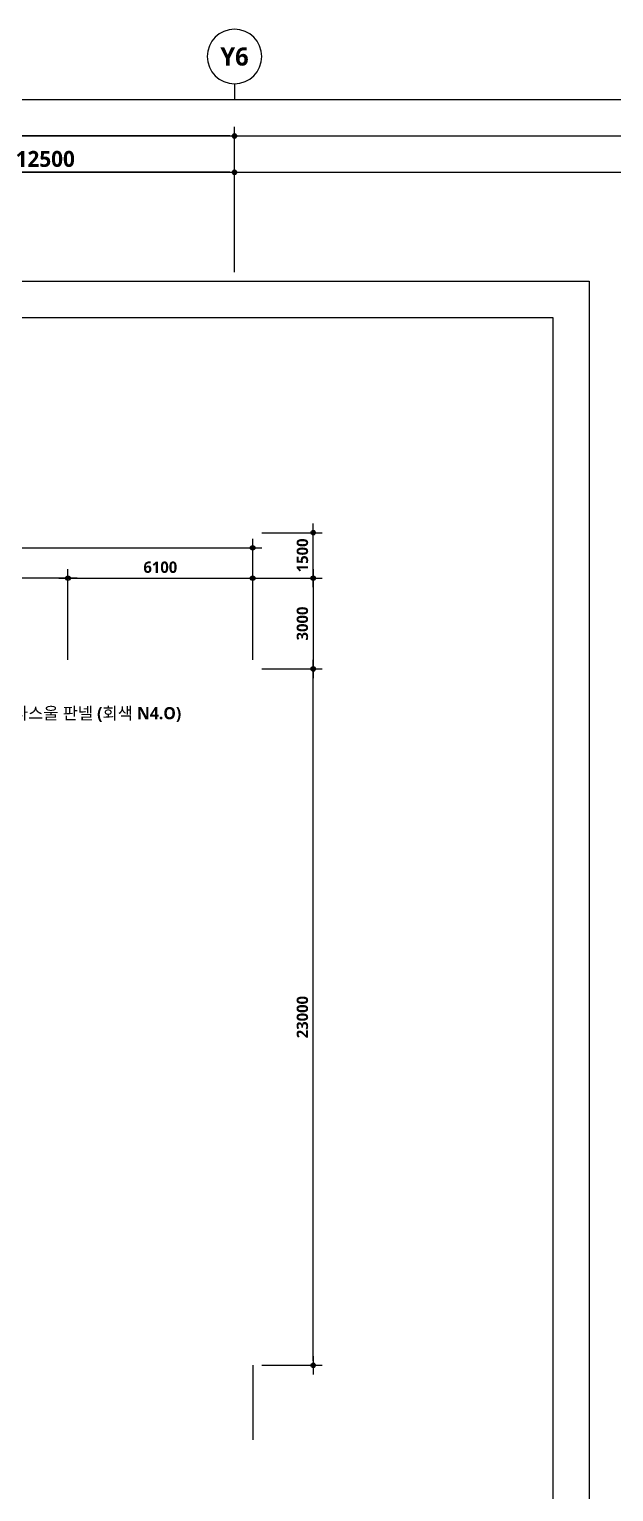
# Model space of a CAD drawing. Header units: millimetres. Extents: x 0 to 190005487, y 0 to 455456909.
# Drawn here: x 78638 to 97941, y 31845 to 80148 of the extents above; entities that cross this region are included whole.
import ezdxf
from ezdxf.enums import TextEntityAlignment as Align

# ---------------------------------------------------------------- set-up
doc = ezdxf.new("R2010")
doc.units = ezdxf.units.MM
doc.header["$LTSCALE"] = 150
doc.header["$MEASUREMENT"] = 0
doc.header["$PDSIZE"] = -10
doc.layers.get('0').update_dxf_attribs({"linetype": 'CONTINUOUS'})
doc.layers.get('Defpoints').update_dxf_attribs({"color": 153, "linetype": 'CONTINUOUS'})
for name, color, linetype in [('A-ANNO-DIM', 4, 'CONTINUOUS'), ('A-ANNO-TEXT1', 7, 'CONTINUOUS'), ('A-ST-AXIS-BUB', 7, 'CONTINUOUS'), ('A-ST-AXIS-DIM', 7, 'CONTINUOUS')]:
    doc.layers.add(name, color=color, linetype=linetype)
doc.layers.add('Defpoint', color=161, linetype='CONTINUOUS', plot=False)
doc.styles.add('2020음성 1차', font='NanumGothicBold.ttf')
doc.styles.add('SH_대대리576', font='NanumGothicBold.ttf')
doc.dimstyles.new('SHP300내부', dxfattribs={"dimscale": 150, "dimtxt": 2.5, "dimasz": 1, "dimexe": 2, "dimexo": 2, "dimgap": 1, "dimtad": 1, "dimdec": 0, "dimzin": 0, "dimdsep": 46, "dimtxsty": 'SH_대대리576', "dimblk": 'DIMDOT', "dimcen": 0.09, "dimclrd": 256, "dimclre": 256, "dimclrt": 3, "dimadec": 0, "dimazin": 1, "dimtfac": 1, "dimtdec": 0, "dimtix": 1, "dimtmove": 2, "dimatfit": 0, "dimldrblk": 'DIMDOT', "dimfxl": 1, "dimtolj": 1, "dimtzin": 0, "dimlwd": -1, "dimlwe": -1, "dimarcsym": 0})
doc.dimstyles.new('사본 SHP 600', dxfattribs={"dimscale": 150, "dimtxt": 3.5, "dimasz": 1, "dimexe": 2, "dimexo": 2, "dimgap": 1, "dimtad": 1, "dimdec": 0, "dimzin": 0, "dimdsep": 46, "dimtxsty": 'SH_대대리576', "dimblk": 'DIMDOT', "dimcen": 0.09, "dimclrt": 3, "dimadec": 0, "dimazin": 1, "dimtfac": 1, "dimtdec": 0, "dimtix": 1, "dimtmove": 2, "dimatfit": 0, "dimldrblk": 'DIMDOT', "dimfxl": 1, "dimtfillclr": 3, "dimtolj": 1, "dimtzin": 0, "dimarcsym": 0})

# ---------------------------------------------------------------- blocks, each defined once
blk = doc.blocks.new('DIMDOT')
at = {"color": 0}
blk.add_line((-2, 0), (2, 0), dxfattribs=at)
for radius in [0.5, 0.25]:
    blk.add_circle((0, 0), radius, dxfattribs=at)
blk = doc.blocks.new('*D4438')
at = {"layer": 'A-ST-AXIS-DIM', "color": 0, "lineweight": -2}
for p, q in [((28416, 72123), (28416, 76923)), ((85416, 72123), (85416, 76923)), ((85266, 76623), (28566, 76623))]:
    blk.add_line(p, q, dxfattribs=at)
at = {"layer": 'Defpoints', "color": 0}
for p in [(28416, 76623), (28416, 71823), (85416, 71823)]:
    blk.add_point(p, dxfattribs=at)
at = {"layer": 'A-ST-AXIS-DIM', "color": 0, "linetype": 'ByBlock', "lineweight": -2, "xscale": 150, "yscale": 150, "zscale": 150, "rotation": 180}
blk.add_blockref('DIMDOT', (28416, 76623), dxfattribs=at)
at = {"layer": 'A-ST-AXIS-DIM', "color": 0, "linetype": 'ByBlock', "lineweight": -2, "xscale": 150, "yscale": 150, "zscale": 150}
blk.add_blockref('DIMDOT', (85416, 76623), dxfattribs=at)
at = {"layer": 'A-ST-AXIS-DIM', "color": 3, "insert": (56916, 77062), "char_height": 525, "attachment_point": 5, "style": 'SH_대대리576'}
blk.add_mtext('\\A1;57000', dxfattribs=at)
blk = doc.blocks.new('*D4443')
at = {"layer": 'A-ST-AXIS-DIM', "color": 0, "lineweight": -2}
for p, q in [((72916, 72123), (72916, 75723)), ((85266, 75423), (73066, 75423)), ((85416, 72123), (85416, 75723))]:
    blk.add_line(p, q, dxfattribs=at)
at = {"layer": 'Defpoints', "color": 0}
for p in [(72916, 75423), (72916, 71823), (85416, 71823)]:
    blk.add_point(p, dxfattribs=at)
at = {"layer": 'A-ST-AXIS-DIM', "color": 0, "linetype": 'ByBlock', "lineweight": -2, "xscale": 150, "yscale": 150, "zscale": 150, "rotation": 180}
blk.add_blockref('DIMDOT', (72916, 75423), dxfattribs=at)
at = {"layer": 'A-ST-AXIS-DIM', "color": 0, "linetype": 'ByBlock', "lineweight": -2, "xscale": 150, "yscale": 150, "zscale": 150}
blk.add_blockref('DIMDOT', (85416, 75423), dxfattribs=at)
at = {"layer": 'A-ST-AXIS-DIM', "color": 3, "insert": (79166, 75863), "char_height": 525, "attachment_point": 5, "style": 'SH_대대리576'}
blk.add_mtext('\\A1;12500', dxfattribs=at)
blk = doc.blocks.new('A-ST-AXIS-BUB-1')
at = {"layer": 'A-ST-AXIS-BUB'}
blk.add_line((0, 350), (0, 0), dxfattribs=at)
blk.add_circle((0, 950), 600, dxfattribs=at)
blk = doc.blocks.new('*D5446')
at = {"layer": 'A-ANNO-DIM'}
for p, q in [((86316, 59021), (88316, 59021)), ((88016, 36171), (88016, 58871)), ((86316, 36021), (88316, 36021))]:
    blk.add_line(p, q, dxfattribs=at)
at = {"layer": 'Defpoints', "color": 0}
for p in [(86016, 59021), (88016, 59021), (86016, 36021)]:
    blk.add_point(p, dxfattribs=at)
at = {"layer": 'A-ANNO-DIM', "linetype": 'ByBlock', "xscale": 150, "yscale": 150, "zscale": 150}
for p, rotation in [((88016, 59021), 90), ((88016, 36021), 270)]:
    blk.add_blockref('DIMDOT', p, dxfattribs=dict(at, rotation=rotation))
at = {"layer": 'A-ANNO-DIM', "color": 3, "insert": (87659, 47521), "char_height": 375, "attachment_point": 5, "rotation": 90, "style": 'SH_대대리576'}
blk.add_mtext('\\A1;23000', dxfattribs=at)
blk = doc.blocks.new('*D5447')
at = {"layer": 'A-ANNO-DIM'}
for p, q in [((86316, 62021), (88316, 62021)), ((88016, 61871), (88016, 59171)), ((86316, 59021), (88316, 59021))]:
    blk.add_line(p, q, dxfattribs=at)
at = {"layer": 'Defpoints', "color": 0}
for p in [(86016, 62021), (86016, 59021), (88016, 59021)]:
    blk.add_point(p, dxfattribs=at)
at = {"layer": 'A-ANNO-DIM', "linetype": 'ByBlock', "xscale": 150, "yscale": 150, "zscale": 150}
for p, rotation in [((88016, 62021), 90), ((88016, 59021), 270)]:
    blk.add_blockref('DIMDOT', p, dxfattribs=dict(at, rotation=rotation))
at = {"layer": 'A-ANNO-DIM', "color": 3, "insert": (87659, 60521), "char_height": 375, "attachment_point": 5, "rotation": 90, "style": 'SH_대대리576'}
blk.add_mtext('\\A1;3000', dxfattribs=at)
blk = doc.blocks.new('*D5448')
at = {"layer": 'A-ANNO-DIM'}
for p, q in [((79916, 59321), (79916, 62321)), ((86016, 59321), (86016, 62321)), ((80066, 62021), (85866, 62021))]:
    blk.add_line(p, q, dxfattribs=at)
at = {"layer": 'Defpoints', "color": 0}
for p in [(86016, 62021), (79916, 59021), (86016, 59021)]:
    blk.add_point(p, dxfattribs=at)
at = {"layer": 'A-ANNO-DIM', "linetype": 'ByBlock', "xscale": 150, "yscale": 150, "zscale": 150, "rotation": 180}
blk.add_blockref('DIMDOT', (79916, 62021), dxfattribs=at)
at = {"layer": 'A-ANNO-DIM', "linetype": 'ByBlock', "xscale": 150, "yscale": 150, "zscale": 150}
blk.add_blockref('DIMDOT', (86016, 62021), dxfattribs=at)
at = {"layer": 'A-ANNO-DIM', "color": 3, "insert": (82966, 62378), "char_height": 375, "attachment_point": 5, "style": 'SH_대대리576'}
blk.add_mtext('\\A1;6100', dxfattribs=at)
blk = doc.blocks.new('*D5449')
at = {"layer": 'A-ANNO-DIM'}
for p, q in [((50716, 59321), (50716, 63321)), ((86016, 59321), (86016, 63321)), ((50866, 63021), (85866, 63021))]:
    blk.add_line(p, q, dxfattribs=at)
at = {"layer": 'Defpoints', "color": 0}
for p in [(86016, 63021), (50716, 59021), (86016, 59021)]:
    blk.add_point(p, dxfattribs=at)
at = {"layer": 'A-ANNO-DIM', "linetype": 'ByBlock', "xscale": 150, "yscale": 150, "zscale": 150, "rotation": 180}
blk.add_blockref('DIMDOT', (50716, 63021), dxfattribs=at)
at = {"layer": 'A-ANNO-DIM', "linetype": 'ByBlock', "xscale": 150, "yscale": 150, "zscale": 150}
blk.add_blockref('DIMDOT', (86016, 63021), dxfattribs=at)
at = {"layer": 'A-ANNO-DIM', "color": 3, "insert": (68366, 63378), "char_height": 375, "attachment_point": 5, "style": 'SH_대대리576'}
blk.add_mtext('\\A1;35300', dxfattribs=at)
blk = doc.blocks.new('*D5450')
at = {"layer": 'A-ANNO-DIM'}
for p, q in [((50916, 59321), (50916, 62321)), ((79916, 59321), (79916, 62321)), ((79766, 62021), (51066, 62021))]:
    blk.add_line(p, q, dxfattribs=at)
at = {"layer": 'Defpoints', "color": 0}
for p in [(50916, 62021), (50916, 59021), (79916, 59021)]:
    blk.add_point(p, dxfattribs=at)
at = {"layer": 'A-ANNO-DIM', "linetype": 'ByBlock', "xscale": 150, "yscale": 150, "zscale": 150, "rotation": 180}
blk.add_blockref('DIMDOT', (50916, 62021), dxfattribs=at)
at = {"layer": 'A-ANNO-DIM', "linetype": 'ByBlock', "xscale": 150, "yscale": 150, "zscale": 150}
blk.add_blockref('DIMDOT', (79916, 62021), dxfattribs=at)
at = {"layer": 'A-ANNO-DIM', "color": 3, "insert": (65416, 62378), "char_height": 375, "attachment_point": 5, "style": 'SH_대대리576'}
blk.add_mtext('\\A1;29000', dxfattribs=at)
blk = doc.blocks.new('*D5479')
at = {"layer": 'A-ANNO-DIM'}
for p, q in [((86316, 63521), (88316, 63521)), ((88016, 62171), (88016, 63371)), ((86316, 62021), (88316, 62021))]:
    blk.add_line(p, q, dxfattribs=at)
at = {"layer": 'Defpoints', "color": 0}
for p in [(86016, 63521), (88016, 63521), (86016, 62021)]:
    blk.add_point(p, dxfattribs=at)
at = {"layer": 'A-ANNO-DIM', "linetype": 'ByBlock', "xscale": 150, "yscale": 150, "zscale": 150}
for p, rotation in [((88016, 63521), 90), ((88016, 62021), 270)]:
    blk.add_blockref('DIMDOT', p, dxfattribs=dict(at, rotation=rotation))
at = {"layer": 'A-ANNO-DIM', "color": 3, "insert": (87660, 62771), "char_height": 375, "attachment_point": 5, "rotation": 90, "style": 'SH_대대리576'}
blk.add_mtext('\\A1;1500', dxfattribs=at)

msp = doc.modelspace()

# ---------------------------------------------------------------- linework, layer by layer
msp.add_line((86016.2, 36020.8), (86016.2, 33564.7))
at = {"layer": 'Defpoint'}
for points in [[(12104.9, 77823.3), (103129.1, 77823.3), (103129.1, 12005.9), (12104.9, 12005.9)], [(13304.9, 76623.3), (101929.1, 76623.3), (101929.1, 13205.9), (13304.9, 13205.9)], [(14504.9, 75423.3), (100729.1, 75423.3), (100729.1, 14405.9), (14504.9, 14405.9)], [(18104.9, 71823.3), (97129.1, 71823.3), (97129.1, 18005.9), (18104.9, 18005.9)], [(19304.9, 70623.3), (95929.1, 70623.3), (95929.1, 19205.9), (19304.9, 19205.9)]]:
    msp.add_lwpolyline(points, close=True, dxfattribs=at)

# ---------------------------------------------------------------- block references
at = {"layer": 'A-ST-AXIS-BUB', "xscale": -1.5, "yscale": 1.5, "zscale": 1.5}
msp.add_blockref('A-ST-AXIS-BUB-1', (85416.2, 77823.3), dxfattribs=at)

# ---------------------------------------------------------------- texts
at = {"layer": 'A-ANNO-TEXT1', "style": 'SH_대대리576'}
msp.add_text('Y6', height=600, dxfattribs=at).set_placement((85416.2, 79248.3), align=Align.MIDDLE_CENTER)
at = {"layer": 'A-ANNO-TEXT1', "style": '2020음성 1차'}
msp.add_text('그라스울 판넬 (회색 N4.O)', height=400, dxfattribs=at).set_placement((77596.5, 57359.4))

# ---------------------------------------------------------------- dimensions: what is measured, and where the dimension line sits
at = {"layer": 'A-ANNO-DIM'}
for base, p1, p2, angle, picture, middle in [((88016.2, 63520.8), (86016.2, 62020.8), (86016.2, 63520.8), 90, '*D5479', (87660.1, 62770.8)), ((86016.2, 63020.8), (50716.2, 59020.8), (86016.2, 59020.8), 0, '*D5449', (68366.2, 63377.8)), ((50916.2, 62020.8), (79916.2, 59020.8), (50916.2, 59020.8), 180, '*D5450', (65416.2, 62377.8)), ((86016.2, 62020.8), (79916.2, 59020.8), (86016.2, 59020.8), 0, '*D5448', (82966.2, 62377.8)), ((88016.2, 59020.8), (86016.2, 62020.8), (86016.2, 59020.8), 270, '*D5447', (87659.3, 60520.8)), ((88016.2, 59020.8), (86016.2, 36020.8), (86016.2, 59020.8), 90, '*D5446', (87659.3, 47520.8))]:
    dim = msp.add_linear_dim(base=base, p1=p1, p2=p2, angle=angle, dimstyle='SHP300내부', override={"dimtxsty": 'SH_대대리576', "dimldrblk": 'DIMDOT'}, dxfattribs=at)
    dim.commit()
    dim.dimension.update_dxf_attribs({"geometry": picture, "text_midpoint": middle})
at = {"layer": 'A-ST-AXIS-DIM'}
dim = msp.add_linear_dim(base=(28416.2, 76623.3), p1=(85416.2, 71823.3), p2=(28416.2, 71823.3), dimstyle='사본 SHP 600', override={"dimtxsty": 'SH_대대리576', "dimldrblk": 'DIMDOT'}, dxfattribs=at)
dim.commit()
dim.dimension.update_dxf_attribs({"geometry": '*D4438', "text_midpoint": (56916.2, 77061.9)})
dim = msp.add_linear_dim(base=(72916.2, 75423.3), p1=(85416.2, 71823.3), p2=(72916.2, 71823.3), angle=0, dimstyle='사본 SHP 600', override={"dimtxsty": 'SH_대대리576', "dimldrblk": 'DIMDOT'}, dxfattribs=at)
dim.commit()
dim.dimension.update_dxf_attribs({"geometry": '*D4443', "text_midpoint": (79166.2, 75862.6)})

doc.saveas('drawing.dxf')
